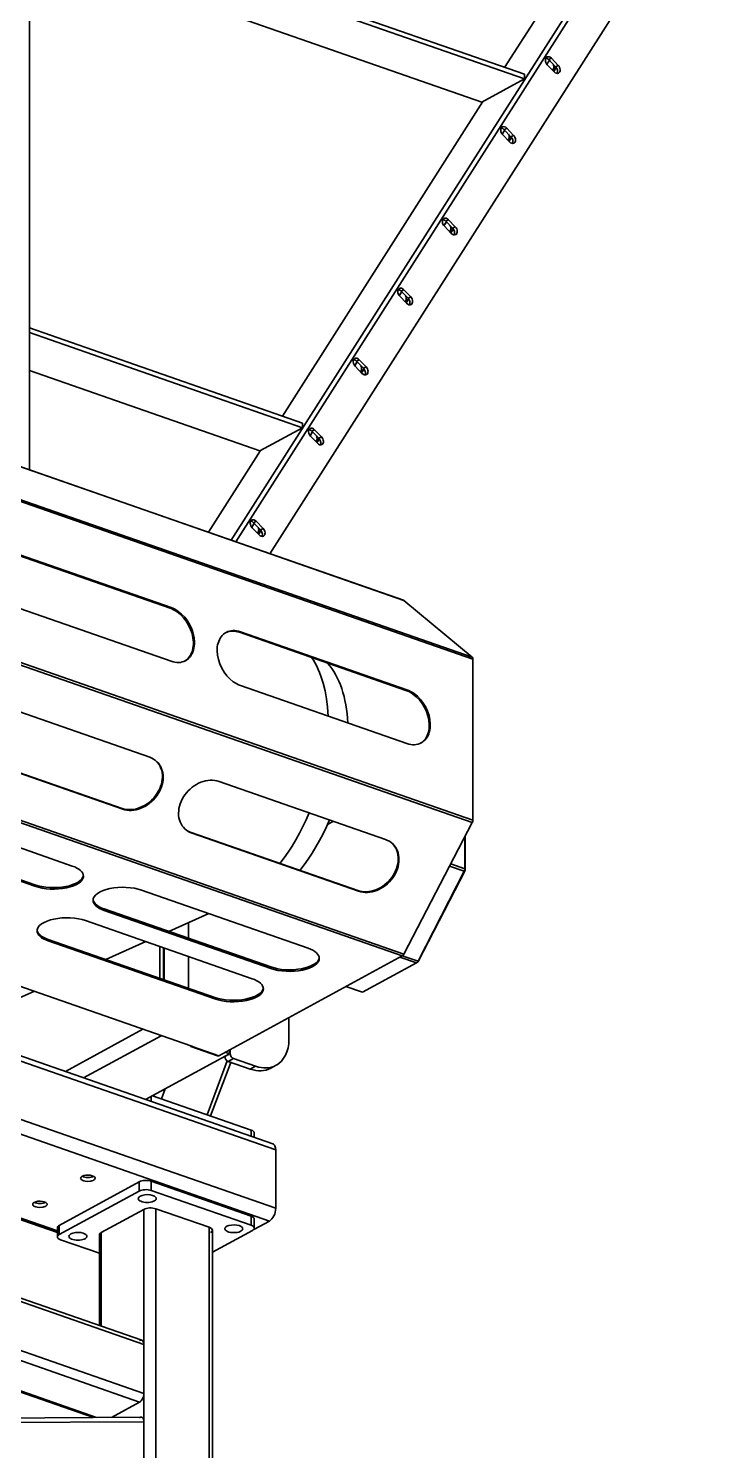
# Model space of a CAD drawing. Header units: millimetres. Extents: x 0 to 594, y 0 to 420.
# Drawn here: x 302.21 to 318.27, y 339.79 to 373.14 of the extents above; entities that cross this region are included whole.
import ezdxf

# ---------------------------------------------------------------- set-up
doc = ezdxf.new("R2010")
doc.units = ezdxf.units.MM

msp = doc.modelspace()

# ---------------------------------------------------------------- linework, layer by layer
at = {"color": 1, "lineweight": 35}
for p, q in [((302.236, 383.722), (302.236, 362.786)), ((306.966, 361.137), (317.88, 378.268)), ((307.076, 361.099), (317.96, 378.184)), ((316.88, 377.723), (313.376, 372.223)), ((307.871, 360.821), (318.272, 377.148)), ((313.839, 372.062), (302.236, 376.107)), ((313.839, 371.954), (302.236, 375.999)), ((302.236, 375.106), (312.84, 371.409)), ((314.331, 372.416), (314.33, 372.39)), ((314.33, 372.39), (314.334, 372.363)), ((314.338, 372.438), (314.331, 372.416)), ((314.334, 372.363), (314.343, 372.336)), ((314.35, 372.456), (314.338, 372.438)), ((314.34, 372.442), (314.358, 372.439)), ((314.343, 372.336), (314.357, 372.31)), ((314.366, 372.469), (314.35, 372.456)), ((314.357, 372.31), (314.375, 372.288)), ((314.358, 372.439), (314.375, 372.431)), ((314.417, 372.382), (314.365, 372.3)), ((314.39, 372.476), (314.366, 372.469)), ((314.375, 372.431), (314.393, 372.42)), ((314.375, 372.288), (314.535, 372.121)), ((314.418, 372.474), (314.39, 372.476)), ((314.393, 372.42), (314.409, 372.406)), ((314.409, 372.406), (314.471, 372.44)), ((314.409, 372.406), (314.57, 372.238)), ((314.414, 372.377), (314.444, 372.369)), ((314.423, 372.391), (314.417, 372.382)), ((314.445, 372.461), (314.418, 372.474)), ((314.471, 372.44), (314.445, 372.461)), ((314.632, 372.272), (314.471, 372.44)), ((314.515, 372.181), (314.5, 372.157)), ((314.513, 372.297), (314.524, 372.266)), ((314.578, 372.215), (314.515, 372.181)), ((314.526, 372.205), (314.515, 372.181)), ((314.524, 372.266), (314.529, 372.234)), ((314.525, 372.132), (314.578, 372.215)), ((314.529, 372.234), (314.526, 372.205)), ((314.57, 372.238), (314.632, 372.272)), ((314.57, 372.238), (314.596, 372.202)), ((314.578, 372.215), (314.582, 372.223)), ((314.596, 372.202), (314.611, 372.161)), ((314.65, 372.25), (314.632, 372.272)), ((314.664, 372.225), (314.65, 372.25)), ((314.673, 372.198), (314.664, 372.225)), ((314.677, 372.17), (314.673, 372.198)), ((314.676, 372.145), (314.677, 372.17)), ((312.84, 371.409), (313.839, 371.954)), ((313.839, 371.954), (313.839, 372.062)), ((314.535, 372.121), (314.561, 372.1)), ((314.561, 372.1), (314.589, 372.087)), ((314.589, 372.087), (314.617, 372.084)), ((314.611, 372.101), (314.605, 372.084)), ((314.611, 372.161), (314.615, 372.14)), ((314.614, 372.119), (314.611, 372.101)), ((314.615, 372.14), (314.614, 372.119)), ((314.617, 372.084), (314.641, 372.091)), ((314.641, 372.091), (314.657, 372.104)), ((314.657, 372.104), (314.669, 372.122)), ((314.669, 372.122), (314.676, 372.145)), ((312.867, 371.424), (308.168, 364.048)), ((313.285, 370.774), (313.284, 370.749)), ((313.284, 370.749), (313.288, 370.722)), ((313.292, 370.797), (313.285, 370.774)), ((313.288, 370.722), (313.297, 370.694)), ((313.304, 370.815), (313.292, 370.797)), ((313.294, 370.801), (313.312, 370.797)), ((313.297, 370.694), (313.311, 370.669)), ((313.32, 370.828), (313.304, 370.815)), ((313.311, 370.669), (313.329, 370.647)), ((313.312, 370.797), (313.33, 370.79)), ((313.371, 370.741), (313.319, 370.658)), ((313.344, 370.835), (313.32, 370.828)), ((313.329, 370.647), (313.49, 370.479)), ((313.33, 370.79), (313.347, 370.779)), ((313.372, 370.832), (313.344, 370.835)), ((313.347, 370.779), (313.363, 370.764)), ((313.363, 370.764), (313.426, 370.798)), ((313.363, 370.764), (313.524, 370.597)), ((313.368, 370.736), (313.399, 370.727)), ((313.378, 370.749), (313.371, 370.741)), ((313.4, 370.82), (313.372, 370.832)), ((313.426, 370.798), (313.4, 370.82)), ((313.586, 370.631), (313.426, 370.798)), ((313.47, 370.54), (313.455, 370.516)), ((313.467, 370.656), (313.479, 370.625)), ((313.532, 370.574), (313.47, 370.54)), ((313.48, 370.564), (313.47, 370.54)), ((313.479, 370.625), (313.483, 370.593)), ((313.479, 370.491), (313.532, 370.574)), ((313.483, 370.593), (313.48, 370.564)), ((313.524, 370.597), (313.586, 370.631)), ((313.524, 370.597), (313.55, 370.561)), ((313.532, 370.574), (313.537, 370.582)), ((313.55, 370.561), (313.566, 370.519)), ((313.566, 370.519), (313.569, 370.498)), ((313.604, 370.609), (313.586, 370.631)), ((313.618, 370.583), (313.604, 370.609)), ((313.628, 370.556), (313.618, 370.583)), ((313.623, 370.481), (313.63, 370.503)), ((313.632, 370.529), (313.628, 370.556)), ((313.63, 370.503), (313.632, 370.529)), ((313.49, 370.479), (313.516, 370.458)), ((313.516, 370.458), (313.544, 370.445)), ((313.544, 370.445), (313.571, 370.443)), ((313.565, 370.459), (313.559, 370.443)), ((313.569, 370.478), (313.565, 370.459)), ((313.569, 370.498), (313.569, 370.478)), ((313.571, 370.443), (313.595, 370.45)), ((313.595, 370.45), (313.612, 370.463)), ((313.612, 370.463), (313.623, 370.481)), ((311.918, 368.628), (311.916, 368.602)), ((311.916, 368.602), (311.921, 368.575)), ((311.925, 368.65), (311.918, 368.628)), ((311.921, 368.575), (311.93, 368.548)), ((311.936, 368.669), (311.925, 368.65)), ((311.927, 368.655), (311.944, 368.651)), ((311.93, 368.548), (311.944, 368.523)), ((311.953, 368.681), (311.936, 368.669)), ((311.944, 368.651), (311.962, 368.644)), ((311.944, 368.523), (311.962, 368.5)), ((312.004, 368.594), (311.952, 368.512)), ((311.977, 368.689), (311.953, 368.681)), ((311.962, 368.644), (311.98, 368.632)), ((312.004, 368.686), (311.977, 368.689)), ((311.98, 368.632), (311.996, 368.618)), ((311.996, 368.618), (312.058, 368.652)), ((311.996, 368.618), (312.156, 368.451)), ((312.001, 368.589), (312.031, 368.581)), ((312.032, 368.673), (312.004, 368.686)), ((312.01, 368.603), (312.004, 368.594)), ((312.058, 368.652), (312.032, 368.673)), ((312.219, 368.485), (312.058, 368.652)), ((312.1, 368.51), (312.111, 368.478)), ((311.962, 368.5), (312.122, 368.333)), ((312.102, 368.393), (312.087, 368.37)), ((312.165, 368.427), (312.102, 368.393)), ((312.112, 368.417), (312.102, 368.393)), ((312.111, 368.478), (312.116, 368.447)), ((312.116, 368.447), (312.112, 368.417)), ((312.112, 368.344), (312.165, 368.427)), ((312.122, 368.333), (312.148, 368.312)), ((312.148, 368.312), (312.176, 368.299)), ((312.156, 368.451), (312.219, 368.485)), ((312.156, 368.451), (312.183, 368.414)), ((312.165, 368.427), (312.169, 368.435)), ((312.176, 368.299), (312.204, 368.296)), ((312.183, 368.414), (312.198, 368.373)), ((312.198, 368.313), (312.191, 368.296)), ((312.198, 368.373), (312.202, 368.352)), ((312.201, 368.332), (312.198, 368.313)), ((312.202, 368.352), (312.201, 368.332)), ((312.204, 368.296), (312.228, 368.303)), ((312.237, 368.462), (312.219, 368.485)), ((312.228, 368.303), (312.244, 368.316)), ((312.251, 368.437), (312.237, 368.462)), ((312.244, 368.316), (312.256, 368.334)), ((312.26, 368.41), (312.251, 368.437)), ((312.256, 368.334), (312.263, 368.357)), ((312.264, 368.383), (312.26, 368.41)), ((312.263, 368.357), (312.264, 368.383)), ((311.003, 359.73), (287.421, 367.951)), ((287.429, 367.946), (311.011, 359.725)), ((310.872, 366.986), (310.871, 366.961)), ((310.871, 366.961), (310.875, 366.934)), ((310.879, 367.009), (310.872, 366.986)), ((310.875, 366.934), (310.884, 366.907)), ((310.891, 367.027), (310.879, 367.009)), ((310.881, 367.013), (310.899, 367.01)), ((310.884, 366.907), (310.898, 366.881)), ((310.907, 367.04), (310.891, 367.027)), ((310.898, 366.881), (310.916, 366.859)), ((310.899, 367.01), (310.917, 367.002)), ((310.958, 366.953), (310.906, 366.871)), ((310.931, 367.047), (310.907, 367.04)), ((310.916, 366.859), (311.077, 366.692)), ((310.917, 367.002), (310.934, 366.991)), ((310.959, 367.044), (310.931, 367.047)), ((310.934, 366.991), (310.95, 366.976)), ((310.95, 366.976), (311.013, 367.01)), ((310.95, 366.976), (311.111, 366.809)), ((310.955, 366.948), (310.986, 366.94)), ((310.965, 366.961), (310.958, 366.953)), ((310.987, 367.032), (310.959, 367.044)), ((311.013, 367.01), (310.987, 367.032)), ((311.173, 366.843), (311.013, 367.01)), ((311.054, 366.868), (311.066, 366.837)), ((311.066, 366.837), (311.07, 366.805)), ((311.111, 366.809), (311.173, 366.843)), ((311.191, 366.821), (311.173, 366.843)), ((289.035, 366.612), (312.617, 358.391)), ((289.05, 366.568), (312.632, 358.347)), ((311.057, 366.752), (311.042, 366.728)), ((311.119, 366.786), (311.057, 366.752)), ((311.067, 366.776), (311.057, 366.752)), ((311.066, 366.703), (311.119, 366.786)), ((311.07, 366.805), (311.067, 366.776)), ((311.077, 366.692), (311.103, 366.67)), ((311.103, 366.67), (311.131, 366.658)), ((311.111, 366.809), (311.137, 366.773)), ((311.119, 366.786), (311.124, 366.794)), ((311.131, 366.658), (311.158, 366.655)), ((311.137, 366.773), (311.153, 366.731)), ((311.152, 366.671), (311.146, 366.655)), ((311.156, 366.69), (311.152, 366.671)), ((311.153, 366.731), (311.156, 366.71)), ((311.156, 366.71), (311.156, 366.69)), ((311.158, 366.655), (311.182, 366.662)), ((311.182, 366.662), (311.199, 366.675)), ((311.205, 366.795), (311.191, 366.821)), ((311.199, 366.675), (311.21, 366.693)), ((311.214, 366.768), (311.205, 366.795)), ((311.21, 366.693), (311.217, 366.716)), ((311.219, 366.741), (311.214, 366.768)), ((311.217, 366.716), (311.219, 366.741)), ((302.236, 366.116), (302.236, 366.008)), ((308.639, 363.884), (302.236, 366.116)), ((308.639, 363.776), (302.236, 366.008)), ((309.827, 365.345), (309.825, 365.319)), ((309.825, 365.319), (309.829, 365.292)), ((309.833, 365.368), (309.827, 365.345)), ((309.829, 365.292), (309.839, 365.265)), ((309.845, 365.386), (309.833, 365.368)), ((309.835, 365.372), (309.853, 365.368)), ((309.839, 365.265), (309.853, 365.24)), ((309.861, 365.399), (309.845, 365.386)), ((309.853, 365.368), (309.871, 365.361)), ((309.853, 365.24), (309.87, 365.218)), ((309.913, 365.312), (309.86, 365.229)), ((309.886, 365.406), (309.861, 365.399)), ((309.87, 365.218), (310.031, 365.05)), ((309.871, 365.361), (309.888, 365.35)), ((309.913, 365.403), (309.886, 365.406)), ((309.888, 365.35), (309.904, 365.335)), ((309.904, 365.335), (309.967, 365.369)), ((309.904, 365.335), (310.065, 365.168)), ((309.909, 365.306), (309.94, 365.298)), ((309.941, 365.39), (309.913, 365.403)), ((309.919, 365.32), (309.913, 365.312)), ((309.967, 365.369), (309.941, 365.39)), ((310.128, 365.202), (309.967, 365.369)), ((310.008, 365.227), (310.02, 365.195)), ((310.02, 365.195), (310.024, 365.164)), ((310.065, 365.168), (310.128, 365.202)), ((310.065, 365.168), (310.091, 365.132)), ((310.145, 365.179), (310.128, 365.202)), ((310.159, 365.154), (310.145, 365.179)), ((302.236, 365.115), (307.639, 363.232)), ((310.011, 365.11), (309.996, 365.087)), ((310.073, 365.144), (310.011, 365.11)), ((310.021, 365.135), (310.011, 365.11)), ((310.02, 365.061), (310.073, 365.144)), ((310.024, 365.164), (310.021, 365.135)), ((310.031, 365.05), (310.057, 365.029)), ((310.057, 365.029), (310.085, 365.016)), ((310.073, 365.144), (310.078, 365.153)), ((310.085, 365.016), (310.112, 365.013)), ((310.091, 365.132), (310.107, 365.09)), ((310.107, 365.03), (310.1, 365.013)), ((310.107, 365.09), (310.11, 365.069)), ((310.11, 365.049), (310.107, 365.03)), ((310.11, 365.069), (310.11, 365.049)), ((310.112, 365.013), (310.137, 365.021)), ((310.137, 365.021), (310.153, 365.033)), ((310.153, 365.033), (310.165, 365.052)), ((310.169, 365.127), (310.159, 365.154)), ((310.165, 365.052), (310.171, 365.074)), ((310.173, 365.1), (310.169, 365.127)), ((310.171, 365.074), (310.173, 365.1)), ((308.639, 363.776), (308.639, 363.884)), ((307.639, 363.232), (308.639, 363.776)), ((308.781, 363.704), (308.779, 363.678)), ((308.779, 363.678), (308.784, 363.651)), ((308.788, 363.726), (308.781, 363.704)), ((308.784, 363.651), (308.793, 363.624)), ((308.8, 363.744), (308.788, 363.726)), ((308.79, 363.73), (308.807, 363.727)), ((308.793, 363.624), (308.807, 363.598)), ((308.816, 363.757), (308.8, 363.744)), ((308.807, 363.727), (308.825, 363.719)), ((308.807, 363.598), (308.825, 363.576)), ((308.867, 363.67), (308.815, 363.588)), ((308.84, 363.764), (308.816, 363.757)), ((308.825, 363.719), (308.843, 363.708)), ((308.825, 363.576), (308.985, 363.409)), ((308.867, 363.762), (308.84, 363.764)), ((308.843, 363.708), (308.859, 363.694)), ((308.859, 363.694), (308.921, 363.728)), ((308.859, 363.694), (309.019, 363.526)), ((308.864, 363.665), (308.894, 363.657)), ((308.895, 363.749), (308.867, 363.762)), ((308.873, 363.679), (308.867, 363.67)), ((308.921, 363.728), (308.895, 363.749)), ((309.082, 363.56), (308.921, 363.728)), ((308.963, 363.585), (308.974, 363.554)), ((309.028, 363.503), (308.965, 363.469)), ((308.974, 363.554), (308.979, 363.522)), ((308.979, 363.522), (308.975, 363.493)), ((308.975, 363.42), (309.028, 363.503)), ((309.019, 363.526), (309.082, 363.56)), ((309.019, 363.526), (309.046, 363.49)), ((309.028, 363.503), (309.032, 363.511)), ((309.1, 363.538), (309.082, 363.56)), ((309.114, 363.513), (309.1, 363.538)), ((309.123, 363.486), (309.114, 363.513)), ((307.653, 363.239), (306.432, 361.323)), ((308.965, 363.469), (308.95, 363.445)), ((308.975, 363.493), (308.965, 363.469)), ((308.985, 363.409), (309.011, 363.388)), ((309.011, 363.388), (309.039, 363.375)), ((309.039, 363.375), (309.067, 363.372)), ((309.046, 363.49), (309.061, 363.449)), ((309.061, 363.389), (309.054, 363.372)), ((309.061, 363.449), (309.065, 363.428)), ((309.064, 363.407), (309.061, 363.389)), ((309.065, 363.428), (309.064, 363.407)), ((309.067, 363.372), (309.091, 363.379)), ((309.091, 363.379), (309.107, 363.392)), ((309.107, 363.392), (309.119, 363.41)), ((309.119, 363.41), (309.126, 363.433)), ((309.127, 363.458), (309.123, 363.486)), ((309.126, 363.433), (309.127, 363.458)), ((289.035, 362.735), (312.617, 354.514)), ((289.05, 362.795), (312.632, 354.574)), ((307.413, 361.557), (307.412, 361.532)), ((307.412, 361.532), (307.416, 361.505)), ((307.42, 361.58), (307.413, 361.557)), ((307.416, 361.505), (307.425, 361.477)), ((307.432, 361.598), (307.42, 361.58)), ((307.422, 361.584), (307.44, 361.58)), ((307.448, 361.611), (307.432, 361.598)), ((307.44, 361.58), (307.458, 361.573)), ((307.5, 361.524), (307.447, 361.441)), ((307.473, 361.618), (307.448, 361.611)), ((307.458, 361.573), (307.475, 361.562)), ((307.5, 361.615), (307.473, 361.618)), ((307.475, 361.562), (307.491, 361.547)), ((307.491, 361.547), (307.554, 361.581)), ((307.491, 361.547), (307.652, 361.38)), ((307.496, 361.519), (307.527, 361.51)), ((307.528, 361.603), (307.5, 361.615)), ((307.506, 361.532), (307.5, 361.524)), ((307.554, 361.581), (307.528, 361.603)), ((307.715, 361.414), (307.554, 361.581)), ((307.425, 361.477), (307.439, 361.452)), ((307.439, 361.452), (307.457, 361.43)), ((307.457, 361.43), (307.618, 361.262)), ((307.598, 361.322), (307.583, 361.299)), ((307.595, 361.439), (307.607, 361.408)), ((307.66, 361.356), (307.598, 361.322)), ((307.608, 361.347), (307.598, 361.322)), ((307.607, 361.408), (307.611, 361.376)), ((307.607, 361.273), (307.66, 361.356)), ((307.611, 361.376), (307.608, 361.347)), ((307.618, 361.262), (307.644, 361.241)), ((307.644, 361.241), (307.672, 361.228)), ((307.652, 361.38), (307.715, 361.414)), ((307.652, 361.38), (307.678, 361.344)), ((307.66, 361.356), (307.665, 361.365)), ((307.672, 361.228), (307.699, 361.226)), ((307.678, 361.344), (307.694, 361.302)), ((307.694, 361.242), (307.687, 361.226)), ((307.694, 361.302), (307.697, 361.281)), ((307.697, 361.261), (307.694, 361.242)), ((307.697, 361.281), (307.697, 361.261)), ((307.699, 361.226), (307.724, 361.233)), ((307.732, 361.392), (307.715, 361.414)), ((307.724, 361.233), (307.74, 361.246)), ((307.746, 361.366), (307.732, 361.392)), ((307.74, 361.246), (307.752, 361.264)), ((307.756, 361.339), (307.746, 361.366)), ((307.752, 361.264), (307.758, 361.286)), ((307.76, 361.312), (307.756, 361.339)), ((307.758, 361.286), (307.76, 361.312)), ((301.628, 360.904), (305.533, 359.543)), ((305.558, 359.557), (301.653, 360.918)), ((287.395, 359.613), (310.977, 351.392)), ((287.429, 359.651), (311.011, 351.43)), ((301.653, 359.658), (305.558, 358.297)), ((305.558, 359.557), (305.533, 359.543)), ((305.533, 359.543), (305.575, 359.527)), ((305.6, 359.54), (305.558, 359.557)), ((305.575, 359.527), (305.616, 359.507)), ((305.642, 359.52), (305.6, 359.54)), ((305.616, 359.507), (305.657, 359.483)), ((305.684, 359.496), (305.642, 359.52)), ((311.003, 359.73), (310.994, 359.731)), ((311.011, 359.725), (311.003, 359.73)), ((312.617, 358.391), (311.011, 359.725)), ((305.657, 359.483), (305.698, 359.456)), ((305.725, 359.469), (305.684, 359.496)), ((305.698, 359.456), (305.775, 359.393)), ((305.803, 359.404), (305.725, 359.469)), ((305.775, 359.393), (305.847, 359.319)), ((305.876, 359.329), (305.803, 359.404)), ((305.847, 359.319), (305.912, 359.235)), ((305.94, 359.243), (305.876, 359.329)), ((305.912, 359.235), (305.968, 359.143)), ((305.996, 359.15), (305.94, 359.243)), ((305.968, 359.143), (306.013, 359.047)), ((306.041, 359.052), (305.996, 359.15)), ((306.013, 359.047), (306.047, 358.947)), ((306.075, 358.951), (306.041, 359.052)), ((306.047, 358.947), (306.069, 358.846)), ((306.069, 358.846), (306.079, 358.747)), ((306.096, 358.849), (306.075, 358.951)), ((306.104, 358.749), (306.096, 358.849)), ((306.709, 358.841), (306.689, 358.804)), ((306.731, 358.874), (306.709, 358.841)), ((306.756, 358.905), (306.731, 358.874)), ((306.784, 358.932), (306.756, 358.905)), ((306.815, 358.955), (306.784, 358.932)), ((306.847, 358.975), (306.815, 358.955)), ((306.835, 358.968), (306.87, 358.984)), ((306.884, 358.993), (306.847, 358.975)), ((306.87, 358.984), (306.908, 358.995)), ((306.922, 359.006), (306.884, 358.993)), ((306.908, 358.995), (306.947, 359.002)), ((306.963, 359.014), (306.922, 359.006)), ((306.947, 359.002), (306.987, 359.005)), ((307.005, 359.019), (306.963, 359.014)), ((306.987, 359.005), (307.029, 359.004)), ((307.048, 359.018), (307.005, 359.019)), ((307.029, 359.004), (307.071, 358.999)), ((307.092, 359.014), (307.048, 359.018)), ((307.071, 358.999), (307.114, 358.99)), ((307.137, 359.004), (307.092, 359.014)), ((307.114, 358.99), (307.157, 358.977)), ((307.182, 358.991), (307.137, 359.004)), ((307.182, 358.991), (307.157, 358.977)), ((307.157, 358.977), (311.061, 357.616)), ((311.086, 357.63), (307.182, 358.991)), ((306.047, 358.52), (306.031, 358.481)), ((306.06, 358.562), (306.047, 358.52)), ((306.051, 358.483), (306.068, 358.522)), ((306.069, 358.606), (306.06, 358.562)), ((306.068, 358.522), (306.081, 358.564)), ((306.076, 358.651), (306.069, 358.606)), ((306.079, 358.698), (306.076, 358.651)), ((306.079, 358.747), (306.079, 358.698)), ((306.081, 358.564), (306.092, 358.607)), ((306.092, 358.607), (306.099, 358.653)), ((306.099, 358.653), (306.103, 358.7)), ((306.103, 358.7), (306.104, 358.749)), ((306.636, 358.588), (306.635, 358.539)), ((306.635, 358.539), (306.644, 358.439)), ((306.64, 358.635), (306.636, 358.588)), ((306.648, 358.68), (306.64, 358.635)), ((306.658, 358.724), (306.648, 358.68)), ((306.672, 358.765), (306.658, 358.724)), ((306.689, 358.804), (306.672, 358.765)), ((305.558, 358.297), (305.603, 358.283)), ((305.603, 358.283), (305.647, 358.274)), ((305.647, 358.274), (305.691, 358.269)), ((305.691, 358.269), (305.735, 358.269)), ((305.735, 358.269), (305.777, 358.273)), ((305.777, 358.273), (305.817, 358.282)), ((305.817, 358.282), (305.856, 358.295)), ((305.856, 358.295), (305.893, 358.312)), ((305.911, 358.327), (305.88, 358.306)), ((305.893, 358.312), (305.925, 358.332)), ((305.94, 358.351), (305.911, 358.327)), ((305.925, 358.332), (305.955, 358.356)), ((305.967, 358.379), (305.94, 358.351)), ((305.955, 358.356), (305.983, 358.383)), ((305.991, 358.41), (305.967, 358.379)), ((305.983, 358.383), (306.008, 358.413)), ((306.013, 358.444), (305.991, 358.41)), ((306.008, 358.413), (306.031, 358.447)), ((306.031, 358.481), (306.013, 358.444)), ((306.031, 358.447), (306.051, 358.483)), ((306.644, 358.439), (306.665, 358.337)), ((306.665, 358.337), (306.698, 358.236)), ((306.698, 358.236), (306.743, 358.137)), ((308.893, 358.322), (308.851, 358.387)), ((308.932, 358.254), (308.893, 358.322)), ((308.97, 358.183), (308.932, 358.254)), ((309.005, 358.109), (308.97, 358.183)), ((309.277, 358.194), (309.227, 358.255)), ((309.325, 358.129), (309.277, 358.194)), ((312.628, 358.373), (312.617, 358.391)), ((312.632, 358.347), (312.628, 358.373)), ((312.632, 354.574), (312.632, 358.347)), ((306.743, 358.137), (306.799, 358.044)), ((306.799, 358.044), (306.864, 357.959)), ((306.864, 357.959), (306.937, 357.883)), ((306.937, 357.883), (307.015, 357.819)), ((309.038, 358.032), (309.005, 358.109)), ((309.069, 357.951), (309.038, 358.032)), ((309.123, 357.783), (309.069, 357.951)), ((309.37, 358.06), (309.325, 358.129)), ((309.413, 357.987), (309.37, 358.06)), ((309.453, 357.91), (309.413, 357.987)), ((309.49, 357.829), (309.453, 357.91)), ((307.015, 357.819), (307.056, 357.792)), ((307.056, 357.792), (307.097, 357.768)), ((307.097, 357.768), (307.14, 357.747)), ((307.14, 357.747), (307.182, 357.731)), ((307.182, 357.731), (311.086, 356.37)), ((309.167, 357.604), (309.123, 357.783)), ((309.201, 357.415), (309.167, 357.604)), ((309.524, 357.745), (309.49, 357.829)), ((309.556, 357.657), (309.524, 357.745)), ((309.585, 357.567), (309.556, 357.657)), ((309.61, 357.473), (309.585, 357.567)), ((311.086, 357.63), (311.061, 357.616)), ((311.061, 357.616), (311.103, 357.6)), ((311.129, 357.613), (311.086, 357.63)), ((311.103, 357.6), (311.145, 357.58)), ((311.171, 357.593), (311.129, 357.613)), ((311.145, 357.58), (311.186, 357.556)), ((311.212, 357.569), (311.171, 357.593)), ((311.186, 357.556), (311.226, 357.529)), ((311.253, 357.541), (311.212, 357.569)), ((311.226, 357.529), (311.304, 357.466)), ((311.332, 357.477), (311.253, 357.541)), ((277.861, 357.469), (307.94, 346.983)), ((277.932, 357.324), (308.011, 346.838)), ((305.056, 356.046), (301.151, 357.407)), ((309.225, 357.218), (309.201, 357.415)), ((309.238, 357.014), (309.225, 357.218)), ((309.633, 357.376), (309.61, 357.473)), ((309.653, 357.276), (309.633, 357.376)), ((309.67, 357.174), (309.653, 357.276)), ((309.684, 357.069), (309.67, 357.174)), ((311.304, 357.466), (311.376, 357.392)), ((311.404, 357.401), (311.332, 357.477)), ((311.376, 357.392), (311.44, 357.308)), ((311.469, 357.316), (311.404, 357.401)), ((311.44, 357.308), (311.496, 357.216)), ((311.525, 357.223), (311.469, 357.316)), ((311.496, 357.216), (311.542, 357.119)), ((311.57, 357.125), (311.525, 357.223)), ((283.748, 357.04), (306.018, 349.277)), ((309.694, 356.962), (309.684, 357.069)), ((309.702, 356.852), (309.694, 356.962)), ((311.542, 357.119), (311.576, 357.019)), ((311.603, 357.023), (311.57, 357.125)), ((311.576, 357.019), (311.598, 356.918)), ((311.598, 356.918), (311.607, 356.819)), ((311.625, 356.921), (311.603, 357.023)), ((311.633, 356.821), (311.625, 356.921)), ((311.541, 356.517), (311.52, 356.483)), ((311.537, 356.486), (311.56, 356.52)), ((311.56, 356.554), (311.541, 356.517)), ((311.575, 356.593), (311.56, 356.554)), ((311.56, 356.52), (311.579, 356.556)), ((311.588, 356.635), (311.575, 356.593)), ((311.579, 356.556), (311.596, 356.595)), ((311.598, 356.678), (311.588, 356.635)), ((311.596, 356.595), (311.61, 356.636)), ((311.604, 356.724), (311.598, 356.678)), ((311.607, 356.771), (311.604, 356.724)), ((311.607, 356.819), (311.607, 356.771)), ((311.61, 356.636), (311.62, 356.68)), ((311.62, 356.68), (311.628, 356.726)), ((311.628, 356.726), (311.632, 356.773)), ((311.632, 356.773), (311.633, 356.821)), ((304.406, 354.848), (300.502, 356.209)), ((300.519, 356.192), (304.423, 354.831)), ((311.086, 356.37), (311.131, 356.356)), ((311.131, 356.356), (311.176, 356.347)), ((311.176, 356.347), (311.22, 356.342)), ((311.22, 356.342), (311.263, 356.342)), ((311.263, 356.342), (311.305, 356.346)), ((311.305, 356.346), (311.346, 356.355)), ((311.346, 356.355), (311.384, 356.368)), ((311.384, 356.368), (311.421, 356.385)), ((311.44, 356.4), (311.408, 356.378)), ((311.421, 356.385), (311.454, 356.405)), ((311.469, 356.424), (311.44, 356.4)), ((311.454, 356.405), (311.484, 356.429)), ((311.496, 356.452), (311.469, 356.424)), ((311.484, 356.429), (311.512, 356.456)), ((311.52, 356.483), (311.496, 356.452)), ((311.512, 356.456), (311.537, 356.486)), ((308.011, 345.47), (277.932, 355.956)), ((305.103, 356.027), (305.056, 356.046)), ((305.147, 356.003), (305.103, 356.027)), ((305.188, 355.975), (305.147, 356.003)), ((305.225, 355.942), (305.188, 355.975)), ((305.217, 355.951), (305.249, 355.914)), ((305.259, 355.907), (305.225, 355.942)), ((305.249, 355.914), (305.277, 355.874)), ((305.288, 355.867), (305.259, 355.907)), ((305.277, 355.874), (305.301, 355.831)), ((305.313, 355.825), (305.288, 355.867)), ((305.301, 355.831), (305.32, 355.786)), ((277.782, 355.658), (307.861, 345.172)), ((305.334, 355.779), (305.313, 355.825)), ((305.32, 355.786), (305.336, 355.737)), ((305.35, 355.731), (305.334, 355.779)), ((305.336, 355.737), (305.346, 355.687)), ((305.35, 355.527), (305.342, 355.472)), ((305.346, 355.687), (305.352, 355.635)), ((305.362, 355.681), (305.35, 355.731)), ((305.354, 355.582), (305.35, 355.527)), ((305.352, 355.635), (305.354, 355.582)), ((305.361, 355.465), (305.368, 355.52)), ((305.369, 355.629), (305.362, 355.681)), ((305.368, 355.52), (305.371, 355.575)), ((305.371, 355.575), (305.369, 355.629)), ((306.42, 355.503), (306.365, 355.494)), ((306.474, 355.508), (306.42, 355.503)), ((306.528, 355.508), (306.474, 355.508)), ((306.58, 355.503), (306.528, 355.508)), ((306.631, 355.494), (306.58, 355.503)), ((305.234, 355.204), (305.2, 355.155)), ((305.222, 355.144), (305.256, 355.194)), ((305.264, 355.256), (305.234, 355.204)), ((305.256, 355.194), (305.285, 355.246)), ((305.29, 355.309), (305.264, 355.256)), ((305.285, 355.246), (305.311, 355.3)), ((305.312, 355.363), (305.29, 355.309)), ((305.311, 355.3), (305.332, 355.355)), ((305.329, 355.417), (305.312, 355.363)), ((305.342, 355.472), (305.329, 355.417)), ((305.332, 355.355), (305.349, 355.41)), ((305.349, 355.41), (305.361, 355.465)), ((305.881, 355.167), (305.848, 355.116)), ((305.918, 355.215), (305.881, 355.167)), ((305.959, 355.26), (305.918, 355.215)), ((306.003, 355.302), (305.959, 355.26)), ((306.049, 355.342), (306.003, 355.302)), ((306.098, 355.377), (306.049, 355.342)), ((306.149, 355.409), (306.098, 355.377)), ((306.202, 355.437), (306.149, 355.409)), ((306.255, 355.46), (306.202, 355.437)), ((306.31, 355.479), (306.255, 355.46)), ((306.365, 355.494), (306.31, 355.479)), ((306.68, 355.48), (306.631, 355.494)), ((310.584, 354.118), (306.68, 355.48)), ((303.24, 353.497), (299.336, 354.858)), ((304.454, 354.833), (304.406, 354.848)), ((304.423, 354.831), (304.406, 354.848)), ((304.423, 354.831), (304.472, 354.817)), ((304.505, 354.824), (304.454, 354.833)), ((304.719, 354.833), (304.664, 354.824)), ((304.773, 354.847), (304.719, 354.833)), ((304.738, 354.817), (304.793, 354.831)), ((304.827, 354.866), (304.773, 354.847)), ((304.793, 354.831), (304.848, 354.85)), ((304.881, 354.889), (304.827, 354.866)), ((304.848, 354.85), (304.902, 354.874)), ((304.933, 354.916), (304.881, 354.889)), ((304.902, 354.874), (304.954, 354.902)), ((304.983, 354.947), (304.933, 354.916)), ((304.954, 354.902), (305.005, 354.933)), ((305.032, 354.982), (304.983, 354.947)), ((305.005, 354.933), (305.054, 354.969)), ((305.079, 355.021), (305.032, 354.982)), ((305.054, 354.969), (305.1, 355.008)), ((305.122, 355.063), (305.079, 355.021)), ((305.1, 355.008), (305.144, 355.051)), ((305.163, 355.107), (305.122, 355.063)), ((305.144, 355.051), (305.185, 355.096)), ((305.2, 355.155), (305.163, 355.107)), ((305.185, 355.096), (305.222, 355.144)), ((305.742, 354.845), (305.735, 354.79)), ((305.754, 354.901), (305.742, 354.845)), ((305.771, 354.956), (305.754, 354.901)), ((305.792, 355.011), (305.771, 354.956)), ((305.818, 355.064), (305.792, 355.011)), ((305.848, 355.116), (305.818, 355.064)), ((304.472, 354.817), (304.523, 354.807)), ((304.557, 354.819), (304.505, 354.824)), ((304.523, 354.807), (304.575, 354.802)), ((304.61, 354.819), (304.557, 354.819)), ((304.575, 354.802), (304.629, 354.802)), ((304.664, 354.824), (304.61, 354.819)), ((304.629, 354.802), (304.683, 354.807)), ((304.683, 354.807), (304.738, 354.817)), ((305.735, 354.79), (305.732, 354.736)), ((305.732, 354.736), (305.734, 354.682)), ((305.734, 354.682), (305.741, 354.63)), ((305.741, 354.63), (305.753, 354.579)), ((305.753, 354.579), (305.769, 354.531)), ((305.769, 354.531), (305.79, 354.486)), ((308.646, 354.421), (308.722, 354.58)), ((308.722, 354.58), (308.793, 354.743)), ((309.196, 354.414), (309.269, 354.577)), ((309.221, 354.469), (309.361, 354.545)), ((311.011, 351.43), (312.617, 354.514)), ((312.617, 354.514), (312.628, 354.544)), ((312.628, 354.544), (312.632, 354.574)), ((302.365, 353.057), (298.461, 354.418)), ((298.461, 354.382), (302.365, 353.021)), ((305.79, 354.486), (305.815, 354.443)), ((305.815, 354.443), (305.845, 354.404)), ((305.845, 354.404), (305.878, 354.368)), ((305.905, 354.347), (305.869, 354.377)), ((305.878, 354.368), (305.915, 354.336)), ((305.944, 354.321), (305.905, 354.347)), ((305.915, 354.336), (305.956, 354.308)), ((305.986, 354.299), (305.944, 354.321)), ((305.956, 354.308), (306, 354.284)), ((306.03, 354.281), (305.986, 354.299)), ((306, 354.284), (306.047, 354.265)), ((309.934, 352.92), (306.03, 354.281)), ((306.047, 354.265), (306.03, 354.281)), ((306.047, 354.265), (309.952, 352.904)), ((308.481, 354.113), (308.565, 354.265)), ((308.565, 354.265), (308.646, 354.421)), ((309.038, 354.098), (309.119, 354.254)), ((309.119, 354.254), (309.196, 354.414)), ((312.445, 354.183), (312.445, 353.433)), ((312.451, 354.195), (312.451, 353.393)), ((308.301, 353.824), (308.393, 353.966)), ((308.393, 353.966), (308.481, 354.113)), ((308.863, 353.801), (308.952, 353.947)), ((308.952, 353.947), (309.038, 354.098)), ((310.631, 354.099), (310.584, 354.118)), ((310.675, 354.076), (310.631, 354.099)), ((310.716, 354.047), (310.675, 354.076)), ((310.754, 354.015), (310.716, 354.047)), ((310.745, 354.023), (310.777, 353.987)), ((310.787, 353.979), (310.754, 354.015)), ((310.777, 353.987), (310.805, 353.947)), ((310.816, 353.94), (310.787, 353.979)), ((310.805, 353.947), (310.829, 353.904)), ((310.842, 353.897), (310.816, 353.94)), ((310.829, 353.904), (310.849, 353.858)), ((310.862, 353.852), (310.842, 353.897)), ((310.849, 353.858), (310.864, 353.81)), ((310.879, 353.804), (310.862, 353.852)), ((303.298, 353.474), (303.24, 353.497)), ((308.108, 353.557), (308.206, 353.688)), ((308.206, 353.688), (308.301, 353.824)), ((308.574, 353.395), (308.674, 353.524)), ((308.674, 353.524), (308.77, 353.659)), ((308.77, 353.659), (308.863, 353.801)), ((310.871, 353.545), (310.858, 353.49)), ((310.864, 353.81), (310.875, 353.76)), ((310.879, 353.6), (310.871, 353.545)), ((310.875, 353.76), (310.881, 353.708)), ((310.877, 353.482), (310.889, 353.538)), ((310.89, 353.754), (310.879, 353.804)), ((310.882, 353.654), (310.879, 353.6)), ((310.881, 353.708), (310.882, 353.654)), ((310.889, 353.538), (310.897, 353.593)), ((310.897, 353.701), (310.89, 353.754)), ((310.899, 353.648), (310.897, 353.701)), ((310.897, 353.593), (310.899, 353.648)), ((312.114, 353.548), (312.445, 353.433)), ((303.35, 353.449), (303.298, 353.474)), ((303.396, 353.421), (303.35, 353.449)), ((303.434, 353.391), (303.396, 353.421)), ((303.464, 353.196), (303.427, 353.157)), ((303.464, 353.36), (303.434, 353.391)), ((303.442, 353.134), (303.475, 353.175)), ((303.485, 353.327), (303.464, 353.36)), ((303.489, 353.236), (303.464, 353.196)), ((303.475, 353.175), (303.496, 353.216)), ((303.498, 353.293), (303.485, 353.327)), ((303.501, 353.277), (303.489, 353.236)), ((303.496, 353.216), (303.501, 353.238)), ((303.503, 353.259), (303.498, 353.293)), ((303.501, 353.238), (303.503, 353.259)), ((310.691, 353.18), (310.651, 353.135)), ((310.673, 353.123), (310.713, 353.169)), ((310.729, 353.227), (310.691, 353.18)), ((310.713, 353.169), (310.751, 353.217)), ((310.763, 353.277), (310.729, 353.227)), ((310.751, 353.217), (310.784, 353.267)), ((310.793, 353.328), (310.763, 353.277)), ((310.784, 353.267), (310.814, 353.319)), ((310.819, 353.381), (310.793, 353.328)), ((310.814, 353.319), (310.839, 353.373)), ((310.84, 353.435), (310.819, 353.381)), ((310.839, 353.373), (310.861, 353.427)), ((310.858, 353.49), (310.84, 353.435)), ((310.861, 353.427), (310.877, 353.482)), ((312.429, 353.373), (311.345, 351.264)), ((312.451, 353.393), (311.351, 351.255)), ((312.085, 353.493), (312.429, 353.373)), ((312.441, 353.403), (312.429, 353.373)), ((312.439, 353.397), (312.451, 353.393)), ((312.445, 353.433), (312.441, 353.403)), ((279.569, 353.071), (302.891, 344.941)), ((279.569, 353.033), (302.891, 344.902)), ((302.444, 353.033), (302.365, 353.057)), ((302.365, 353.021), (302.365, 353.057)), ((302.365, 353.021), (302.446, 352.997)), ((302.529, 353.014), (302.444, 353.033)), ((302.446, 352.997), (302.534, 352.977)), ((302.62, 353.001), (302.529, 353.014)), ((302.534, 352.977), (302.627, 352.964)), ((302.713, 352.993), (302.62, 353.001)), ((302.627, 352.964), (302.724, 352.956)), ((302.809, 352.99), (302.713, 352.993)), ((302.724, 352.956), (302.822, 352.954)), ((302.904, 352.993), (302.809, 352.99)), ((302.822, 352.954), (302.919, 352.958)), ((302.997, 353.002), (302.904, 352.993)), ((302.919, 352.958), (303.015, 352.968)), ((303.087, 353.016), (302.997, 353.002)), ((303.015, 352.968), (303.106, 352.984)), ((303.172, 353.036), (303.087, 353.016)), ((303.106, 352.984), (303.191, 353.005)), ((303.249, 353.06), (303.172, 353.036)), ((303.191, 353.005), (303.269, 353.031)), ((303.319, 353.089), (303.249, 353.06)), ((303.269, 353.031), (303.337, 353.062)), ((303.378, 353.121), (303.319, 353.089)), ((303.337, 353.062), (303.395, 353.097)), ((303.427, 353.157), (303.378, 353.121)), ((303.395, 353.097), (303.442, 353.134)), ((303.834, 352.855), (303.788, 352.817)), ((303.892, 352.89), (303.834, 352.855)), ((303.961, 352.92), (303.892, 352.89)), ((304.038, 352.947), (303.961, 352.92)), ((304.124, 352.968), (304.038, 352.947)), ((304.215, 352.984), (304.124, 352.968)), ((304.31, 352.994), (304.215, 352.984)), ((304.408, 352.998), (304.31, 352.994)), ((304.506, 352.996), (304.408, 352.998)), ((304.603, 352.988), (304.506, 352.996)), ((304.696, 352.974), (304.603, 352.988)), ((304.783, 352.955), (304.696, 352.974)), ((304.864, 352.931), (304.783, 352.955)), ((308.769, 351.57), (304.864, 352.931)), ((309.983, 352.906), (309.934, 352.92)), ((309.952, 352.904), (309.934, 352.92)), ((309.952, 352.904), (310.001, 352.889)), ((310.033, 352.897), (309.983, 352.906)), ((310.001, 352.889), (310.051, 352.88)), ((310.085, 352.892), (310.033, 352.897)), ((310.051, 352.88), (310.104, 352.875)), ((310.139, 352.892), (310.085, 352.892)), ((310.104, 352.875), (310.157, 352.875)), ((310.193, 352.896), (310.139, 352.892)), ((310.157, 352.875), (310.212, 352.88)), ((310.247, 352.906), (310.193, 352.896)), ((310.212, 352.88), (310.267, 352.89)), ((310.302, 352.92), (310.247, 352.906)), ((310.267, 352.89), (310.322, 352.904)), ((310.356, 352.938), (310.302, 352.92)), ((310.322, 352.904), (310.376, 352.923)), ((310.409, 352.961), (310.356, 352.938)), ((310.376, 352.923), (310.43, 352.947)), ((310.461, 352.989), (310.409, 352.961)), ((310.43, 352.947), (310.483, 352.974)), ((310.512, 353.02), (310.461, 352.989)), ((310.483, 352.974), (310.534, 353.006)), ((310.561, 353.055), (310.512, 353.02)), ((310.534, 353.006), (310.582, 353.042)), ((310.607, 353.093), (310.561, 353.055)), ((310.582, 353.042), (310.629, 353.081)), ((310.651, 353.135), (310.607, 353.093)), ((310.629, 353.081), (310.673, 353.123)), ((303.729, 352.714), (303.727, 352.693)), ((303.727, 352.693), (303.731, 352.659)), ((303.736, 352.679), (303.728, 352.711)), ((303.734, 352.735), (303.729, 352.714)), ((303.731, 352.659), (303.744, 352.625)), ((303.754, 352.777), (303.734, 352.735)), ((303.752, 352.648), (303.736, 352.679)), ((303.744, 352.625), (303.766, 352.592)), ((303.775, 352.618), (303.752, 352.648)), ((303.788, 352.817), (303.754, 352.777)), ((303.766, 352.592), (303.796, 352.561)), ((303.805, 352.589), (303.775, 352.618)), ((303.796, 352.561), (303.834, 352.531)), ((303.842, 352.561), (303.805, 352.589)), ((303.834, 352.531), (303.879, 352.503)), ((303.886, 352.535), (303.842, 352.561)), ((303.879, 352.503), (303.931, 352.477)), ((303.935, 352.512), (303.886, 352.535)), ((303.99, 352.491), (303.935, 352.512)), ((302.58, 352.175), (302.522, 352.141)), ((302.649, 352.206), (302.58, 352.175)), ((302.727, 352.232), (302.649, 352.206)), ((302.812, 352.253), (302.727, 352.232)), ((302.903, 352.269), (302.812, 352.253)), ((302.998, 352.279), (302.903, 352.269)), ((303.096, 352.283), (302.998, 352.279)), ((303.194, 352.281), (303.096, 352.283)), ((303.291, 352.274), (303.194, 352.281)), ((303.384, 352.26), (303.291, 352.274)), ((303.472, 352.241), (303.384, 352.26)), ((303.552, 352.216), (303.472, 352.241)), ((307.457, 350.855), (303.552, 352.216)), ((303.931, 352.477), (303.99, 352.455)), ((307.894, 351.13), (303.99, 352.491)), ((303.99, 352.455), (303.99, 352.491)), ((303.99, 352.455), (307.894, 351.094)), ((305.502, 351.964), (306.441, 352.381)), ((305.968, 351.801), (305.968, 352.171)), ((302.417, 352), (302.415, 351.978)), ((302.415, 351.978), (302.419, 351.944)), ((302.424, 351.965), (302.416, 351.996)), ((302.422, 352.021), (302.417, 352)), ((302.419, 351.944), (302.433, 351.911)), ((302.442, 352.063), (302.422, 352.021)), ((302.44, 351.933), (302.424, 351.965)), ((302.433, 351.911), (302.454, 351.878)), ((302.463, 351.903), (302.44, 351.933)), ((302.476, 352.103), (302.442, 352.063)), ((302.454, 351.878), (302.484, 351.846)), ((302.493, 351.874), (302.463, 351.903)), ((302.522, 352.141), (302.476, 352.103)), ((302.484, 351.846), (302.522, 351.816)), ((302.53, 351.847), (302.493, 351.874)), ((302.574, 351.821), (302.53, 351.847)), ((302.522, 351.816), (302.567, 351.788)), ((302.567, 351.788), (302.619, 351.763)), ((302.623, 351.797), (302.574, 351.821)), ((302.619, 351.763), (302.678, 351.74)), ((302.678, 351.776), (302.623, 351.797)), ((306.582, 350.415), (302.678, 351.776)), ((302.678, 351.74), (302.678, 351.776)), ((302.678, 351.74), (306.582, 350.379)), ((304.025, 351.306), (304.964, 351.724)), ((305.289, 350.866), (305.289, 351.611)), ((305.382, 351.578), (305.382, 350.833)), ((305.398, 351.573), (305.398, 350.828)), ((308.827, 351.547), (308.769, 351.57)), ((308.879, 351.522), (308.827, 351.547)), ((308.924, 351.494), (308.879, 351.522)), ((279.569, 351.196), (304.871, 342.375)), ((305.968, 350.629), (305.968, 351.374)), ((306.674, 349.048), (310.977, 351.392)), ((308.847, 351.162), (308.778, 351.133)), ((308.907, 351.194), (308.847, 351.162)), ((308.866, 351.135), (308.924, 351.169)), ((308.956, 351.23), (308.907, 351.194)), ((308.962, 351.464), (308.924, 351.494)), ((308.924, 351.169), (308.97, 351.207)), ((308.993, 351.268), (308.956, 351.23)), ((308.992, 351.432), (308.962, 351.464)), ((308.97, 351.207), (309.004, 351.247)), ((309.014, 351.4), (308.992, 351.432)), ((309.018, 351.308), (308.993, 351.268)), ((309.004, 351.247), (309.024, 351.289)), ((309.027, 351.366), (309.014, 351.4)), ((309.03, 351.35), (309.018, 351.308)), ((309.024, 351.289), (309.03, 351.31)), ((309.031, 351.332), (309.027, 351.366)), ((309.03, 351.31), (309.031, 351.332)), ((311.31, 351.225), (310.046, 350.536)), ((310.92, 351.361), (311.31, 351.225)), ((310.977, 351.392), (310.995, 351.407)), ((310.977, 351.392), (311.345, 351.264)), ((310.995, 351.407), (311.011, 351.43)), ((311.329, 351.24), (311.31, 351.225)), ((311.345, 351.264), (311.329, 351.24)), ((311.351, 351.255), (311.333, 351.245)), ((311.342, 351.259), (311.351, 351.255)), ((279.569, 351.115), (304.919, 342.278)), ((307.515, 350.833), (307.457, 350.855)), ((307.567, 350.807), (307.515, 350.833)), ((307.972, 351.106), (307.894, 351.13)), ((307.894, 351.094), (307.894, 351.13)), ((307.894, 351.094), (307.975, 351.069)), ((308.058, 351.087), (307.972, 351.106)), ((307.975, 351.069), (308.062, 351.05)), ((308.148, 351.073), (308.058, 351.087)), ((308.062, 351.05), (308.156, 351.036)), ((308.242, 351.065), (308.148, 351.073)), ((308.156, 351.036), (308.252, 351.029)), ((308.337, 351.063), (308.242, 351.065)), ((308.252, 351.029), (308.35, 351.027)), ((308.433, 351.066), (308.337, 351.063)), ((308.35, 351.027), (308.448, 351.031)), ((308.526, 351.075), (308.433, 351.066)), ((308.448, 351.031), (308.543, 351.041)), ((308.616, 351.089), (308.526, 351.075)), ((308.543, 351.041), (308.634, 351.057)), ((308.7, 351.109), (308.616, 351.089)), ((308.634, 351.057), (308.72, 351.078)), ((308.778, 351.133), (308.7, 351.109)), ((308.72, 351.078), (308.797, 351.104)), ((308.797, 351.104), (308.866, 351.135)), ((300.297, 349.648), (302.343, 350.558)), ((307.612, 350.779), (307.567, 350.807)), ((307.644, 350.515), (307.595, 350.48)), ((307.65, 350.749), (307.612, 350.779)), ((307.681, 350.554), (307.644, 350.515)), ((307.68, 350.718), (307.65, 350.749)), ((307.658, 350.493), (307.692, 350.533)), ((307.702, 350.685), (307.68, 350.718)), ((307.706, 350.594), (307.681, 350.554)), ((307.692, 350.533), (307.712, 350.575)), ((307.715, 350.651), (307.702, 350.685)), ((307.718, 350.635), (307.706, 350.594)), ((307.712, 350.575), (307.718, 350.596)), ((307.719, 350.617), (307.715, 350.651)), ((307.718, 350.596), (307.719, 350.617)), ((310.046, 350.536), (309.656, 350.672)), ((306.661, 350.391), (306.582, 350.415)), ((306.582, 350.379), (306.582, 350.415)), ((306.582, 350.379), (306.663, 350.355)), ((306.746, 350.372), (306.661, 350.391)), ((306.663, 350.355), (306.751, 350.336)), ((306.836, 350.359), (306.746, 350.372)), ((306.751, 350.336), (306.844, 350.322)), ((306.93, 350.351), (306.836, 350.359)), ((306.844, 350.322), (306.94, 350.314)), ((307.025, 350.348), (306.93, 350.351)), ((306.94, 350.314), (307.038, 350.312)), ((307.121, 350.351), (307.025, 350.348)), ((307.038, 350.312), (307.136, 350.316)), ((307.214, 350.36), (307.121, 350.351)), ((307.136, 350.316), (307.231, 350.326)), ((307.304, 350.374), (307.214, 350.36)), ((307.231, 350.326), (307.323, 350.342)), ((307.388, 350.394), (307.304, 350.374)), ((307.323, 350.342), (307.408, 350.363)), ((307.466, 350.418), (307.388, 350.394)), ((307.408, 350.363), (307.486, 350.39)), ((307.535, 350.447), (307.466, 350.418)), ((307.486, 350.39), (307.554, 350.42)), ((307.595, 350.48), (307.535, 350.447)), ((307.554, 350.42), (307.612, 350.455)), ((307.612, 350.455), (307.658, 350.493)), ((279.569, 349.963), (304.919, 341.126)), ((308.318, 349.429), (308.318, 349.944)), ((279.569, 349.73), (304.819, 340.928)), ((303.078, 348.678), (304.895, 349.668)), ((303.507, 348.528), (305.325, 349.518)), ((306.012, 349.269), (306.005, 349.281)), ((306.023, 349.262), (306.012, 349.269)), ((306.031, 349.283), (306.018, 349.277)), ((306.036, 349.261), (306.023, 349.262)), ((306.648, 349.044), (306.023, 349.262)), ((306.062, 349.272), (306.031, 349.283)), ((306.049, 349.266), (306.036, 349.261)), ((306.049, 349.266), (306.062, 349.272)), ((306.049, 349.266), (306.674, 349.048)), ((306.929, 349.187), (306.929, 349.095)), ((306.944, 349.195), (306.944, 349.098)), ((308.273, 349.143), (308.298, 349.233)), ((308.298, 349.233), (308.313, 349.328)), ((308.313, 349.328), (308.318, 349.429)), ((303.808, 340.566), (279.569, 349.016)), ((279.569, 348.99), (303.736, 340.565)), ((304.96, 348.022), (306.929, 349.095)), ((306.874, 348.925), (306.4, 347.665)), ((306.954, 348.893), (306.481, 347.636)), ((306.629, 349.063), (306.637, 349.051)), ((306.637, 349.051), (306.648, 349.044)), ((306.648, 349.044), (306.66, 349.043)), ((306.66, 349.043), (306.674, 349.048)), ((306.819, 349.03), (306.944, 349.098)), ((306.819, 349.03), (306.819, 349.035)), ((306.825, 348.994), (306.819, 349.03)), ((306.929, 349.095), (306.825, 349.13)), ((306.842, 348.958), (306.825, 348.994)), ((306.867, 348.93), (306.842, 348.958)), ((306.897, 348.913), (306.867, 348.93)), ((307.022, 348.981), (306.897, 348.913)), ((307.413, 348.733), (306.897, 348.913)), ((306.944, 349.098), (306.95, 349.062)), ((306.95, 349.062), (306.967, 349.026)), ((306.967, 349.026), (306.992, 348.998)), ((306.992, 348.998), (307.022, 348.981)), ((307.022, 348.981), (307.538, 348.801)), ((308.016, 348.823), (308.05, 348.844)), ((308.05, 348.844), (308.083, 348.867)), ((308.083, 348.867), (308.143, 348.922)), ((308.143, 348.922), (308.195, 348.987)), ((308.195, 348.987), (308.239, 349.061)), ((308.239, 349.061), (308.273, 349.143)), ((307.413, 348.733), (307.538, 348.801)), ((307.477, 348.714), (307.413, 348.733)), ((307.541, 348.701), (307.477, 348.714)), ((307.538, 348.801), (307.602, 348.782)), ((307.604, 348.694), (307.541, 348.701)), ((307.602, 348.782), (307.666, 348.769)), ((307.665, 348.693), (307.604, 348.694)), ((307.725, 348.699), (307.665, 348.693)), ((307.666, 348.769), (307.729, 348.762)), ((307.783, 348.712), (307.725, 348.699)), ((307.729, 348.762), (307.79, 348.762)), ((307.839, 348.73), (307.783, 348.712)), ((307.79, 348.762), (307.85, 348.768)), ((307.891, 348.755), (307.839, 348.73)), ((307.85, 348.768), (307.908, 348.78)), ((308.016, 348.823), (307.891, 348.755)), ((307.908, 348.78), (307.964, 348.798)), ((307.964, 348.798), (308.016, 348.823)), ((305.329, 348.038), (305.417, 348.271)), ((305.09, 348.093), (305.09, 347.977)), ((305.121, 348.11), (307.433, 347.304)), ((305.126, 348.113), (305.125, 348.109)), ((307.433, 347.304), (307.465, 347.291)), ((307.433, 347.16), (307.433, 347.304)), ((307.465, 347.291), (307.488, 347.274)), ((307.488, 347.274), (307.503, 347.256)), ((307.503, 347.256), (307.508, 347.236)), ((307.508, 347.134), (307.508, 347.236)), ((307.955, 346.976), (307.94, 346.983)), ((307.969, 346.965), (307.955, 346.976)), ((307.982, 346.95), (307.969, 346.965)), ((307.992, 346.933), (307.982, 346.95)), ((308.006, 346.89), (307.992, 346.933)), ((308.011, 346.838), (308.006, 346.89)), ((308.011, 345.47), (308.011, 346.838)), ((303.439, 346.188), (303.437, 346.176)), ((303.437, 346.176), (303.44, 346.161)), ((303.446, 346.2), (303.439, 346.188)), ((303.44, 346.161), (303.45, 346.147)), ((303.458, 346.211), (303.446, 346.2)), ((303.474, 346.222), (303.458, 346.211)), ((303.512, 346.237), (303.474, 346.222)), ((303.476, 346.223), (303.501, 346.21)), ((303.501, 346.21), (303.533, 346.201)), ((303.56, 346.247), (303.512, 346.237)), ((303.533, 346.201), (303.569, 346.195)), ((303.612, 346.25), (303.56, 346.247)), ((303.569, 346.195), (303.607, 346.193)), ((303.607, 346.193), (303.645, 346.195)), ((303.663, 346.245), (303.612, 346.25)), ((303.645, 346.195), (303.68, 346.201)), ((303.709, 346.235), (303.663, 346.245)), ((303.68, 346.201), (303.712, 346.21)), ((303.745, 346.218), (303.709, 346.235)), ((303.712, 346.21), (303.738, 346.223)), ((303.769, 346.198), (303.745, 346.218)), ((303.764, 346.147), (303.773, 346.161)), ((303.775, 346.187), (303.769, 346.198)), ((303.773, 346.161), (303.777, 346.176)), ((303.777, 346.176), (303.775, 346.187)), ((304.809, 346.091), (302.935, 345.07)), ((304.809, 345.875), (302.935, 344.854)), ((303.45, 346.147), (303.465, 346.134)), ((303.465, 346.134), (303.486, 346.123)), ((303.486, 346.123), (303.512, 346.114)), ((303.512, 346.114), (303.542, 346.107)), ((303.542, 346.107), (303.607, 346.102)), ((303.607, 346.102), (303.672, 346.107)), ((303.672, 346.107), (303.701, 346.114)), ((303.701, 346.114), (303.727, 346.123)), ((303.727, 346.123), (303.748, 346.134)), ((303.748, 346.134), (303.764, 346.147)), ((304.809, 346.091), (304.837, 346.103)), ((304.809, 345.875), (304.809, 346.091)), ((304.837, 345.887), (304.809, 345.875)), ((304.837, 346.103), (304.869, 346.113)), ((304.869, 345.897), (304.837, 345.887)), ((304.869, 346.113), (304.905, 346.12)), ((304.905, 345.904), (304.869, 345.897)), ((304.905, 346.12), (304.943, 346.123)), ((304.943, 345.907), (304.905, 345.904)), ((304.943, 346.123), (304.983, 346.124)), ((304.983, 345.908), (304.943, 345.907)), ((304.983, 346.124), (305.021, 346.12)), ((305.021, 345.904), (304.983, 345.908)), ((305.021, 346.12), (305.057, 346.114)), ((305.057, 345.898), (305.021, 345.904)), ((305.057, 346.114), (305.09, 346.105)), ((305.09, 345.889), (305.057, 345.898)), ((307.433, 345.288), (305.09, 346.105)), ((305.09, 346.105), (305.09, 345.889)), ((307.433, 345.072), (305.09, 345.889)), ((302.315, 345.576), (302.312, 345.563)), ((302.312, 345.563), (302.316, 345.549)), ((302.322, 345.588), (302.315, 345.576)), ((302.316, 345.549), (302.325, 345.535)), ((302.334, 345.599), (302.322, 345.588)), ((302.325, 345.535), (302.341, 345.522)), ((302.35, 345.609), (302.334, 345.599)), ((302.341, 345.522), (302.362, 345.511)), ((302.388, 345.625), (302.35, 345.609)), ((302.351, 345.61), (302.377, 345.598)), ((302.362, 345.511), (302.388, 345.502)), ((302.377, 345.598), (302.408, 345.589)), ((302.435, 345.634), (302.388, 345.625)), ((302.388, 345.502), (302.417, 345.495)), ((302.408, 345.589), (302.444, 345.583)), ((302.417, 345.495), (302.482, 345.489)), ((302.487, 345.637), (302.435, 345.634)), ((302.444, 345.583), (302.482, 345.581)), ((302.482, 345.581), (302.52, 345.583)), ((302.482, 345.489), (302.547, 345.495)), ((302.539, 345.633), (302.487, 345.637)), ((302.52, 345.583), (302.556, 345.589)), ((302.585, 345.622), (302.539, 345.633)), ((302.547, 345.495), (302.577, 345.502)), ((302.556, 345.589), (302.588, 345.598)), ((302.577, 345.502), (302.602, 345.511)), ((302.621, 345.606), (302.585, 345.622)), ((302.588, 345.598), (302.613, 345.61)), ((302.602, 345.511), (302.624, 345.522)), ((302.644, 345.586), (302.621, 345.606)), ((302.624, 345.522), (302.639, 345.535)), ((302.639, 345.535), (302.649, 345.549)), ((302.65, 345.574), (302.644, 345.586)), ((302.649, 345.549), (302.652, 345.563)), ((302.652, 345.563), (302.65, 345.574)), ((304.79, 345.714), (304.787, 345.698)), ((304.787, 345.698), (304.791, 345.68)), ((304.798, 345.729), (304.79, 345.714)), ((304.791, 345.68), (304.803, 345.663)), ((304.813, 345.743), (304.798, 345.729)), ((304.803, 345.663), (304.822, 345.647)), ((304.833, 345.755), (304.813, 345.743)), ((304.822, 345.647), (304.848, 345.634)), ((304.88, 345.774), (304.833, 345.755)), ((304.848, 345.634), (304.88, 345.622)), ((304.939, 345.786), (304.88, 345.774)), ((304.88, 345.622), (304.916, 345.614)), ((304.916, 345.614), (304.956, 345.608)), ((305.003, 345.79), (304.939, 345.786)), ((304.956, 345.608), (304.997, 345.607)), ((304.997, 345.607), (305.038, 345.608)), ((305.066, 345.785), (305.003, 345.79)), ((305.038, 345.608), (305.077, 345.614)), ((305.123, 345.771), (305.066, 345.785)), ((305.077, 345.614), (305.113, 345.622)), ((305.113, 345.622), (305.145, 345.634)), ((305.168, 345.751), (305.123, 345.771)), ((305.145, 345.634), (305.171, 345.647)), ((305.185, 345.739), (305.168, 345.751)), ((305.171, 345.647), (305.191, 345.663)), ((305.197, 345.726), (305.185, 345.739)), ((305.191, 345.663), (305.203, 345.68)), ((305.204, 345.712), (305.197, 345.726)), ((305.203, 345.68), (305.207, 345.698)), ((305.207, 345.698), (305.204, 345.712)), ((304.919, 345.446), (303.919, 344.902)), ((304.946, 345.459), (304.919, 345.446)), ((304.919, 328.694), (304.919, 345.446)), ((304.978, 345.468), (304.946, 345.459)), ((305.014, 345.475), (304.978, 345.468)), ((305.053, 345.479), (305.014, 345.475)), ((305.092, 345.479), (305.053, 345.479)), ((305.13, 345.476), (305.092, 345.479)), ((305.167, 345.469), (305.13, 345.476)), ((305.2, 345.46), (305.167, 345.469)), ((306.449, 345.025), (305.2, 345.46)), ((305.2, 327.495), (305.2, 345.46)), ((307.433, 345.288), (307.465, 345.274)), ((307.433, 345.072), (307.433, 345.288)), ((307.465, 345.274), (307.488, 345.258)), ((307.488, 345.258), (307.503, 345.239)), ((307.495, 344.973), (307.861, 345.172)), ((307.503, 345.239), (307.508, 345.22)), ((307.508, 345.22), (307.508, 345.004)), ((307.861, 345.172), (307.89, 345.193)), ((307.89, 345.193), (307.918, 345.22)), ((307.918, 345.22), (307.944, 345.254)), ((307.944, 345.254), (307.967, 345.293)), ((307.967, 345.293), (307.986, 345.336)), ((307.986, 345.336), (307.999, 345.381)), ((307.999, 345.381), (308.008, 345.426)), ((308.008, 345.426), (308.011, 345.47)), ((302.891, 345.016), (302.894, 345.031)), ((302.891, 345.016), (302.891, 344.8)), ((302.894, 345.031), (302.903, 345.045)), ((302.903, 344.829), (302.894, 344.815)), ((302.903, 345.045), (302.916, 345.058)), ((302.916, 344.842), (302.903, 344.829)), ((302.916, 345.058), (302.935, 345.07)), ((302.935, 344.854), (302.916, 344.842)), ((302.935, 345.07), (302.935, 344.854)), ((303.165, 344.829), (303.162, 344.814)), ((303.174, 344.844), (303.165, 344.829)), ((303.189, 344.858), (303.174, 344.844)), ((303.208, 344.871), (303.189, 344.858)), ((303.256, 344.89), (303.208, 344.871)), ((303.315, 344.902), (303.256, 344.89)), ((303.379, 344.905), (303.315, 344.902)), ((303.442, 344.9), (303.379, 344.905)), ((303.499, 344.887), (303.442, 344.9)), ((303.544, 344.866), (303.499, 344.887)), ((303.56, 344.854), (303.544, 344.866)), ((303.573, 344.841), (303.56, 344.854)), ((303.58, 344.828), (303.573, 344.841)), ((303.582, 344.814), (303.58, 344.828)), ((303.878, 344.862), (303.875, 344.848)), ((303.875, 342.722), (303.875, 344.848)), ((303.887, 344.876), (303.878, 344.862)), ((303.9, 344.89), (303.887, 344.876)), ((303.919, 344.902), (303.9, 344.89)), ((303.919, 342.707), (303.919, 344.902)), ((306.481, 345.011), (306.449, 345.025)), ((306.449, 327.059), (306.449, 345.025)), ((306.48, 344.902), (306.499, 344.914)), ((306.504, 344.994), (306.481, 345.011)), ((306.499, 344.914), (306.513, 344.928)), ((306.519, 344.976), (306.504, 344.994)), ((306.513, 344.928), (306.521, 344.942)), ((306.524, 344.956), (306.519, 344.976)), ((306.521, 344.942), (306.524, 344.956)), ((306.524, 327.033), (306.524, 344.956)), ((306.524, 344.438), (307.464, 344.95)), ((306.82, 345.006), (306.817, 344.99)), ((306.817, 344.99), (306.821, 344.973)), ((306.829, 345.021), (306.82, 345.006)), ((306.821, 344.973), (306.833, 344.955)), ((306.843, 345.035), (306.829, 345.021)), ((306.833, 344.955), (306.852, 344.94)), ((306.863, 345.048), (306.843, 345.035)), ((306.852, 344.94), (306.878, 344.926)), ((306.91, 345.067), (306.863, 345.048)), ((306.878, 344.926), (306.91, 344.914)), ((306.969, 345.078), (306.91, 345.067)), ((306.91, 344.914), (306.947, 344.906)), ((306.947, 344.906), (306.986, 344.901)), ((307.033, 345.082), (306.969, 345.078)), ((306.986, 344.901), (307.027, 344.899)), ((307.027, 344.899), (307.068, 344.901)), ((307.096, 345.077), (307.033, 345.082)), ((307.068, 344.901), (307.107, 344.906)), ((307.153, 345.064), (307.096, 345.077)), ((307.107, 344.906), (307.144, 344.914)), ((307.144, 344.914), (307.175, 344.926)), ((307.198, 345.043), (307.153, 345.064)), ((307.175, 344.926), (307.202, 344.94)), ((307.215, 345.031), (307.198, 345.043)), ((307.202, 344.94), (307.221, 344.955)), ((307.227, 345.018), (307.215, 345.031)), ((307.221, 344.955), (307.233, 344.973)), ((307.234, 345.005), (307.227, 345.018)), ((307.233, 344.973), (307.237, 344.99)), ((307.237, 344.99), (307.234, 345.005)), ((307.465, 345.058), (307.433, 345.072)), ((307.464, 344.95), (307.483, 344.962)), ((307.488, 345.042), (307.465, 345.058)), ((307.483, 344.962), (307.497, 344.975)), ((307.503, 345.023), (307.488, 345.042)), ((307.497, 344.975), (307.505, 344.989)), ((307.508, 345.004), (307.503, 345.023)), ((307.505, 344.989), (307.508, 345.004)), ((302.894, 344.815), (302.891, 344.8)), ((302.891, 344.8), (302.896, 344.781)), ((302.896, 344.781), (302.911, 344.762)), ((302.911, 344.762), (302.935, 344.746)), ((302.935, 344.746), (302.966, 344.732)), ((302.966, 344.732), (303.875, 344.415)), ((303.162, 344.814), (303.166, 344.796)), ((303.166, 344.796), (303.178, 344.779)), ((303.178, 344.779), (303.198, 344.763)), ((303.198, 344.763), (303.224, 344.749)), ((303.224, 344.749), (303.256, 344.737)), ((303.256, 344.737), (303.292, 344.729)), ((303.292, 344.729), (303.331, 344.724)), ((303.331, 344.724), (303.372, 344.722)), ((303.372, 344.722), (303.413, 344.724)), ((303.413, 344.724), (303.453, 344.729)), ((303.453, 344.729), (303.489, 344.737)), ((303.489, 344.737), (303.521, 344.749)), ((303.521, 344.749), (303.547, 344.763)), ((303.547, 344.763), (303.566, 344.779)), ((303.566, 344.779), (303.578, 344.796)), ((303.578, 344.796), (303.582, 344.814)), ((304.846, 342.377), (304.819, 342.368)), ((304.871, 342.375), (304.846, 342.377)), ((304.891, 342.363), (304.871, 342.375)), ((304.906, 342.341), (304.891, 342.363)), ((304.915, 342.313), (304.906, 342.341)), ((304.919, 342.278), (304.915, 342.313)), ((304.919, 341.126), (304.919, 342.278)), ((304.158, 340.568), (304.819, 340.928)), ((304.819, 340.928), (304.838, 340.941)), ((304.838, 340.941), (304.857, 340.959)), ((304.857, 340.959), (304.874, 340.982)), ((304.874, 340.982), (304.889, 341.008)), ((304.889, 341.008), (304.902, 341.037)), ((304.902, 341.037), (304.911, 341.067)), ((304.911, 341.067), (304.917, 341.097)), ((304.917, 341.097), (304.919, 341.126)), ((304.852, 340.572), (279.569, 340.424)), ((304.821, 340.563), (304.819, 340.562)), ((304.824, 340.565), (304.821, 340.563)), ((304.826, 340.566), (304.824, 340.565)), ((304.828, 340.567), (304.826, 340.566)), ((304.831, 340.568), (304.828, 340.567)), ((304.833, 340.569), (304.831, 340.568)), ((304.836, 340.569), (304.833, 340.569)), ((304.838, 340.57), (304.836, 340.569)), ((304.84, 340.57), (304.838, 340.57)), ((304.843, 340.571), (304.84, 340.57)), ((304.845, 340.571), (304.843, 340.571)), ((304.848, 340.572), (304.845, 340.571)), ((304.85, 340.572), (304.848, 340.572)), ((304.852, 340.572), (304.85, 340.572)), ((304.86, 340.571), (304.852, 340.572)), ((304.868, 340.569), (304.86, 340.571)), ((304.876, 340.566), (304.868, 340.569)), ((304.883, 340.562), (304.876, 340.566)), ((304.889, 340.557), (304.883, 340.562)), ((304.895, 340.55), (304.889, 340.557)), ((304.9, 340.543), (304.895, 340.55)), ((304.905, 340.534), (304.9, 340.543)), ((304.909, 340.525), (304.905, 340.534)), ((304.912, 340.514), (304.909, 340.525)), ((304.915, 340.503), (304.912, 340.514)), ((304.917, 340.491), (304.915, 340.503)), ((304.918, 340.479), (304.917, 340.491)), ((304.919, 340.466), (279.569, 340.318)), ((304.919, 340.466), (304.918, 340.479)), ((304.919, 339.261), (304.919, 340.466))]:
    msp.add_line(p, q, dxfattribs=at)

doc.saveas('drawing.dxf')
